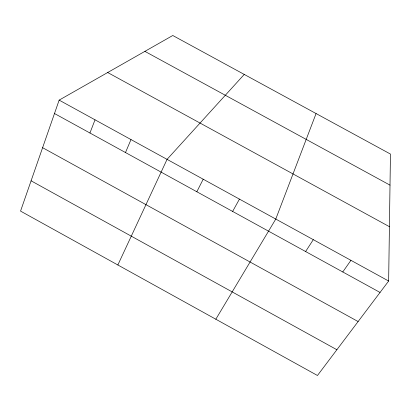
<?xml version="1.0" encoding="UTF-8"?>
<svg xmlns="http://www.w3.org/2000/svg" width="411" height="411" viewBox="0 0 411 411"><rect width="100%" height="100%" fill="white"/><g stroke="black" fill="none" stroke-linecap="round" stroke-linejoin="round"><path stroke-width="0.62" d="M388.647 281.037L390.45 154.058L172.779 35.5L59.148 100.12L20.55 211.105L317.462 375.5L388.647 281.037L59.148 100.12M316.074 113.549L275.776 219.063L215.826 319.224M89.942 133.005L95.028 119.822M125.483 152.538L130.996 139.57M117.854 264.982L167.056 159.365L244.247 74.427M196.833 191.752L203.204 179.217M232.636 211.429L239.443 199.114M305.609 251.537L313.3 239.664M342.779 271.969L350.927 260.327M144.883 51.365L390.008 185.14M107.687 72.521L389.417 226.682M54.488 113.518L380.047 292.452M42.605 147.688L358.115 321.551M31.087 180.809L336.876 349.735"/></g></svg>
